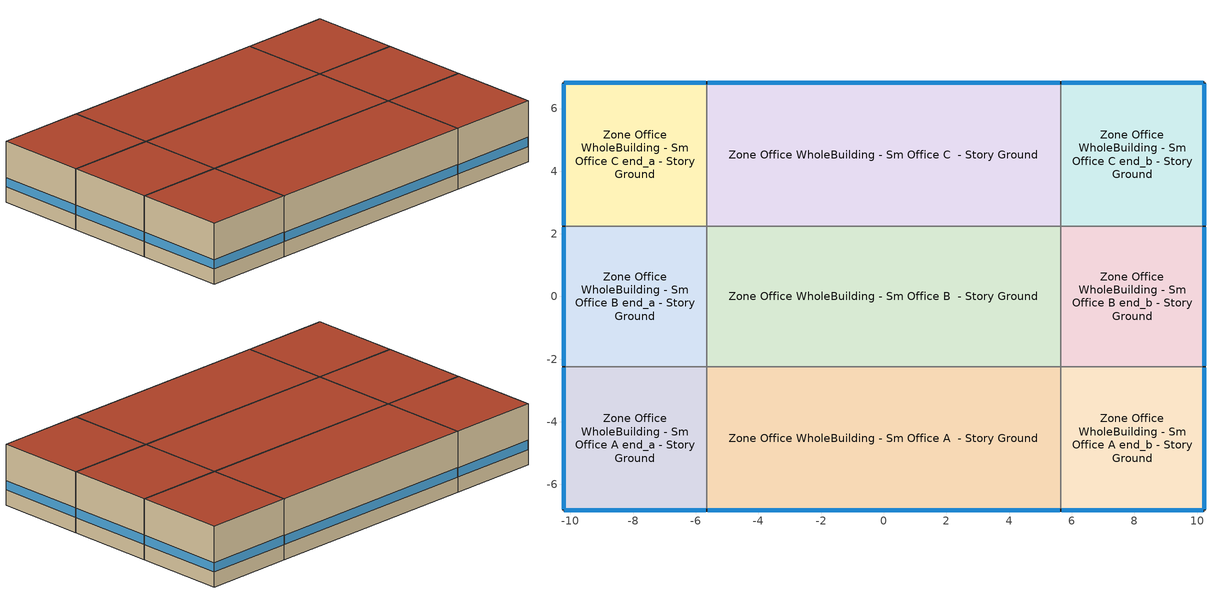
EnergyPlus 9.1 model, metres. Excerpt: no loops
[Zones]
Zone Office WholeBuilding - Sm Office A  - Story Ground
 floor ground (Typical Insulated Carpeted 6in Slab Floor): -5.65,-6.82 -5.65,-2.24 5.65,-2.24 5.65,-6.82 z0
 wall outside (Typical Insulated Exterior Mass Wall R-8.13): -5.65,-6.82 5.65,-6.82 z0:3.05
 wall to Zone Office WholeBuilding - Sm Office A end_a - Story Ground (Typical Interior Wall): -5.65,-2.24 -5.65,-6.82 z0:3.05
 wall to Zone Office WholeBuilding - Sm Office B  - Story Ground (Typical Interior Wall): 5.65,-2.24 -5.65,-2.24 z0:3.05
 wall to Zone Office WholeBuilding - Sm Office A end_b - Story Ground (Typical Interior Wall): 5.65,-6.82 5.65,-2.24 z0:3.05
 window (U 0.57 SHGC 0.49 Dbl Blue 6mm/6mm Air): -5.63,-6.82 5.63,-6.82 z0.76:1.22
 roof outside (Typical IEAD Roof R-15.87): 5.65,-6.82 5.65,-2.24 -5.65,-2.24 -5.65,-6.82 z3.05
Zone Office WholeBuilding - Sm Office A end_a - Story Ground
 floor ground (Typical Insulated Carpeted 6in Slab Floor): -10.22,-6.82 -10.22,-2.24 -5.65,-2.24 -5.65,-6.82 z0
 wall outside (Typical Insulated Exterior Mass Wall R-8.13): -10.22,-2.24 -10.22,-6.82 -5.65,-6.82 z0:3.05
 wall to Zone Office WholeBuilding - Sm Office B end_a - Story Ground (Typical Interior Wall): -5.65,-2.24 -10.22,-2.24 z0:3.05
 window (U 0.57 SHGC 0.49 Dbl Blue 6mm/6mm Air): -10.22,-2.27 -10.22,-6.79 / -10.2,-6.82 -5.68,-6.82 z0.76:1.22
 roof outside (Typical IEAD Roof R-15.87): -5.65,-6.82 -5.65,-2.24 -10.22,-2.24 -10.22,-6.82 z3.05
Zone Office WholeBuilding - Sm Office A end_b - Story Ground
 floor ground (Typical Insulated Carpeted 6in Slab Floor): 5.65,-6.82 5.65,-2.24 10.22,-2.24 10.22,-6.82 z0
 wall outside (Typical Insulated Exterior Mass Wall R-8.13): 5.65,-6.82 10.22,-6.82 10.22,-2.24 z0:3.05
 wall to Zone Office WholeBuilding - Sm Office B end_b - Story Ground (Typical Interior Wall): 10.22,-2.24 5.65,-2.24 z0:3.05
 window (U 0.57 SHGC 0.49 Dbl Blue 6mm/6mm Air): 10.22,-6.79 10.22,-2.27 / 5.68,-6.82 10.2,-6.82 z0.76:1.22
 roof outside (Typical IEAD Roof R-15.87): 10.22,-6.82 10.22,-2.24 5.65,-2.24 5.65,-6.82 z3.05
Zone Office WholeBuilding - Sm Office B  - Story Ground
 floor ground (Typical Insulated Carpeted 6in Slab Floor): -5.65,-2.24 -5.65,2.24 5.65,2.24 5.65,-2.24 z0
 wall to Zone Office WholeBuilding - Sm Office B end_a - Story Ground (Typical Interior Wall): -5.65,2.24 -5.65,-2.24 z0:3.05
 wall to Zone Office WholeBuilding - Sm Office C  - Story Ground (Typical Interior Wall): 5.65,2.24 -5.65,2.24 z0:3.05
 wall to Zone Office WholeBuilding - Sm Office B end_b - Story Ground (Typical Interior Wall): 5.65,-2.24 5.65,2.24 z0:3.05
 roof outside (Typical IEAD Roof R-15.87): 5.65,-2.24 5.65,2.24 -5.65,2.24 -5.65,-2.24 z3.05
Zone Office WholeBuilding - Sm Office B end_a - Story Ground
 floor ground (Typical Insulated Carpeted 6in Slab Floor): -10.22,-2.24 -10.22,2.24 -5.65,2.24 -5.65,-2.24 z0
 wall outside (Typical Insulated Exterior Mass Wall R-8.13): -10.22,2.24 -10.22,-2.24 z0:3.05
 wall to Zone Office WholeBuilding - Sm Office C end_a - Story Ground (Typical Interior Wall): -5.65,2.24 -10.22,2.24 z0:3.05
 window (U 0.57 SHGC 0.49 Dbl Blue 6mm/6mm Air): -10.22,2.22 -10.22,-2.22 z0.76:1.22
 roof outside (Typical IEAD Roof R-15.87): -5.65,-2.24 -5.65,2.24 -10.22,2.24 -10.22,-2.24 z3.05
Zone Office WholeBuilding - Sm Office B end_b - Story Ground
 floor ground (Typical Insulated Carpeted 6in Slab Floor): 5.65,-2.24 5.65,2.24 10.22,2.24 10.22,-2.24 z0
 wall outside (Typical Insulated Exterior Mass Wall R-8.13): 10.22,-2.24 10.22,2.24 z0:3.05
 wall to Zone Office WholeBuilding - Sm Office C end_b - Story Ground (Typical Interior Wall): 10.22,2.24 5.65,2.24 z0:3.05
 window (U 0.57 SHGC 0.49 Dbl Blue 6mm/6mm Air): 10.22,-2.22 10.22,2.22 z0.76:1.22
 roof outside (Typical IEAD Roof R-15.87): 10.22,-2.24 10.22,2.24 5.65,2.24 5.65,-2.24 z3.05
Zone Office WholeBuilding - Sm Office C  - Story Ground
 floor ground (Typical Insulated Carpeted 6in Slab Floor): -5.65,2.24 -5.65,6.82 5.65,6.82 5.65,2.24 z0
 wall outside (Typical Insulated Exterior Mass Wall R-8.13): 5.65,6.82 -5.65,6.82 z0:3.05
 wall to Zone Office WholeBuilding - Sm Office C end_a - Story Ground (Typical Interior Wall): -5.65,6.82 -5.65,2.24 z0:3.05
 wall to Zone Office WholeBuilding - Sm Office C end_b - Story Ground (Typical Interior Wall): 5.65,2.24 5.65,6.82 z0:3.05
 window (U 0.57 SHGC 0.49 Dbl Blue 6mm/6mm Air): 5.63,6.82 -5.63,6.82 z0.76:1.22
 roof outside (Typical IEAD Roof R-15.87): 5.65,2.24 5.65,6.82 -5.65,6.82 -5.65,2.24 z3.05
Zone Office WholeBuilding - Sm Office C end_a - Story Ground
 floor ground (Typical Insulated Carpeted 6in Slab Floor): -10.22,2.24 -10.22,6.82 -5.65,6.82 -5.65,2.24 z0
 wall outside (Typical Insulated Exterior Mass Wall R-8.13): -5.65,6.82 -10.22,6.82 -10.22,2.24 z0:3.05
 window (U 0.57 SHGC 0.49 Dbl Blue 6mm/6mm Air): -10.22,6.79 -10.22,2.27 / -5.68,6.82 -10.2,6.82 z0.76:1.22
 roof outside (Typical IEAD Roof R-15.87): -5.65,2.24 -5.65,6.82 -10.22,6.82 -10.22,2.24 z3.05
Zone Office WholeBuilding - Sm Office C end_b - Story Ground
 floor ground (Typical Insulated Carpeted 6in Slab Floor): 5.65,2.24 5.65,6.82 10.22,6.82 10.22,2.24 z0
 wall outside (Typical Insulated Exterior Mass Wall R-8.13): 10.22,2.24 10.22,6.82 5.65,6.82 z0:3.05
 window (U 0.57 SHGC 0.49 Dbl Blue 6mm/6mm Air): 10.2,6.82 5.68,6.82 / 10.22,2.27 10.22,6.79 z0.76:1.22
 roof outside (Typical IEAD Roof R-15.87): 10.22,2.24 10.22,6.82 5.65,6.82 5.65,2.24 z3.05
[Building]
90.1-2004|SmallOffice: Terrain=City
[Site:Location]
Denver Centennial  Golden   Nr_CO_USA: Latitude {deg}=39.74; Longitude {deg}=-105.18; Time Zone {hr}=-7; Elevation {m}=1829
[Site:GroundTemperature:BuildingSurface]
19.527, 19.502, 19.536, 19.598, 20.002, 21.64, 22.225, 22.375, 21.449, 20.121, 19.802, 19.633
[Site:WaterMainsTemperature]
Calculation Method=Correlation; Annual Average Outdoor Air Temperature {C}=9.7; Maximum Difference In Monthly Average Outdoor Air Temperatures {deltaC}=22.8
[SizingPeriod:DesignDay] Day of Month=21; Dry-Bulb Temperature Range Modifier Type=DefaultMultipliers; Humidity Condition Type=Wetbulb; Barometric Pressure {Pa}=81198; Rain Indicator=No; Snow Indicator=No; Daylight Saving Time Indicator=No
Name | Month | Day Type | Maximum Dry-Bulb Temperature {C} | Daily Dry-Bulb Temperature Range {deltaC} | Wetbulb or DewPoint at Maximum Dry-Bulb {C} | Wind Speed {m/s} | Wind Direction {deg} | Solar Model Indicator | ASHRAE Clear Sky Optical Depth for Beam Irradiance (taub) | ASHRAE Clear Sky Optical Depth for Diffuse Irradiance (taud) | Sky Clearness
Denver Centennial  Golden   N Ann Clg .4% Condns DB=>MWB 1 | 7 | SummerDesignDay | 33 | 15.2 | 15.7 | 4.9 | 0 | ASHRAETau | 0.424 | 2.025
Denver Centennial  Golden   N Ann Clg .4% Condns WB=>MDB 1 | 7 | SummerDesignDay | 27.3 | 15.2 | 18.4 | 4.9 | 0 | ASHRAETau | 0.424 | 2.025
Denver Centennial  Golden   N Ann Htg 99.6% Condns DB 1 | 12 | WinterDesignDay | -18.8 | 0 | -18.8 | 3 | 340 | ASHRAEClearSky |  |  | 0
[Material] Thermal Absorptance=0.9
Name | Roughness | Thickness {m} | Conductivity {W/m-K} | Density {kg/m3} | Specific Heat {J/kg-K} | Solar Absorptance | Visible Absorptance
1/2IN Gypsum | Smooth | 0.0127 | 0.16 | 784.9 | 830 | 0.4 | 0.4
1IN Stucco | Smooth | 0.0253 | 0.6918 | 1858 | 837 | 0.7 | 0.92
6 in. Normalweight Concrete Floor | MediumRough | 0.1524 | 2.31 | 2322 | 832 | 0.7 | 0.7
8IN CONCRETE HW RefBldg | Rough | 0.2032 | 1.311 | 2240 | 836.8 | 0.7 | 0.7
G01 13mm gypsum board | Smooth | 0.0127 | 0.160031 | 800.001 | 1090.73 | 0.7 | 0.5
Metal Roof Surface | Smooth | 0.0008 | 45.28 | 7824 | 500 | 0.7 | 0.7
Roof Membrane | VeryRough | 0.0095 | 0.16 | 1121.29 | 1460 | 0.7 | 0.7
Std Wood 6inch 1 | MediumSmooth | 0.15 | 0.12 | 540 | 1210 | 0.7 | 0.7
[Material:NoMass] Roughness=Smooth; Thermal Absorptance=0.9; Solar Absorptance=0.7
Name | Thermal Resistance {m2-K/W} | Visible Absorptance
Typical Carpet Pad | 0.21648 | 0.8
Typical Insulation R-14.76 | 2.59864 | 0.7
Typical Insulation R-5.74 | 1.01115 | 0.7
[WindowMaterial:Gas]
AIR 6MM: Gas Type=Air; Thickness {m}=0.0063
[WindowMaterial:Glazing] Optical Data Type=SpectralAverage; Thickness {m}=0.006; Infrared Transmittance at Normal Incidence=0; Front Side Infrared Hemispherical Emissivity=0.84; Back Side Infrared Hemispherical Emissivity=0.84; Conductivity {W/m-K}=0.9; Dirt Correction Factor for Solar and Visible Transmittance=1; Solar Diffusing=No
Name | Solar Transmittance at Normal Incidence | Front Side Solar Reflectance at Normal Incidence | Back Side Solar Reflectance at Normal Incidence | Visible Transmittance at Normal Incidence | Front Side Visible Reflectance at Normal Incidence | Back Side Visible Reflectance at Normal Incidence
BLUE 6MM | 0.48 | 0.05 | 0.05 | 0.57 | 0.06 | 0.06
CLEAR 6MM | 0.775 | 0.071 | 0.071 | 0.881 | 0.08 | 0.08
[Construction]
InteriorFurnishings 1: Std Wood 6inch 1
Typical IEAD Roof R-15.87: Roof Membrane, Typical Insulation R-14.76, Metal Roof Surface
Typical Insulated Carpeted 6in Slab Floor: 6 in. Normalweight Concrete Floor, Typical Carpet Pad
Typical Insulated Exterior Mass Wall R-8.13: 1IN Stucco, 8IN CONCRETE HW RefBldg, Typical Insulation R-5.74, 1/2IN Gypsum
Typical Interior Wall: G01 13mm gypsum board, G01 13mm gypsum board
U 0.57 SHGC 0.49 Dbl Blue 6mm/6mm Air: BLUE 6MM, AIR 6MM, CLEAR 6MM
[Zone] Multiplier=1
Zone Office WholeBuilding - Sm Office A  - Story Ground; Zone Office WholeBuilding - Sm Office A end_a - Story Ground; Zone Office WholeBuilding - Sm Office A end_b - Story Ground; Zone Office WholeBuilding - Sm Office B  - Story Ground; Zone Office WholeBuilding - Sm Office B end_a - Story Ground; Zone Office WholeBuilding - Sm Office B end_b - Story Ground; Zone Office WholeBuilding - Sm Office C  - Story Ground; Zone Office WholeBuilding - Sm Office C end_a - Story Ground; Zone Office WholeBuilding - Sm Office C end_b - Story Ground
[InternalMass] Construction=InteriorFurnishings 1
Name | Zone | Surface Area {m2}
Office WholeBuilding - Sm Office A  - Story Ground Mass | Zone Office WholeBuilding - Sm Office A  - Story Ground | 103.351
Office WholeBuilding - Sm Office A end_a - Story Ground Mass | Zone Office WholeBuilding - Sm Office A end_a - Story Ground | 41.8064
Office WholeBuilding - Sm Office A end_b - Story Ground Mass | Zone Office WholeBuilding - Sm Office A end_b - Story Ground | 41.8064
Office WholeBuilding - Sm Office B  - Story Ground Mass | Zone Office WholeBuilding - Sm Office B  - Story Ground | 101.431
Office WholeBuilding - Sm Office B end_a - Story Ground Mass | Zone Office WholeBuilding - Sm Office B end_a - Story Ground | 41.0298
Office WholeBuilding - Sm Office B end_b - Story Ground Mass | Zone Office WholeBuilding - Sm Office B end_b - Story Ground | 41.0298
Office WholeBuilding - Sm Office C  - Story Ground Mass | Zone Office WholeBuilding - Sm Office C  - Story Ground | 103.351
Office WholeBuilding - Sm Office C end_a - Story Ground Mass | Zone Office WholeBuilding - Sm Office C end_a - Story Ground | 41.8064
Office WholeBuilding - Sm Office C end_b - Story Ground Mass | Zone Office WholeBuilding - Sm Office C end_b - Story Ground | 41.8064
[ZoneInfiltration:DesignFlowRate] Schedule=Always On Discrete; Design Flow Rate Calculation Method=Flow/ExteriorArea; Constant Term Coefficient=0; Temperature Term Coefficient=0; Velocity Term Coefficient=0.224; Velocity Squared Term Coefficient=0
Name | Zone or ZoneList | Flow per Exterior Surface Area {m3/s-m2}
Office WholeBuilding - Sm Office A  - Story Ground Infiltration | Zone Office WholeBuilding - Sm Office A  - Story Ground | 0.000410093
Office WholeBuilding - Sm Office A end_a - Story Ground Infiltration | Zone Office WholeBuilding - Sm Office A end_a - Story Ground | 0.000585847
Office WholeBuilding - Sm Office A end_b - Story Ground Infiltration | Zone Office WholeBuilding - Sm Office A end_b - Story Ground | 0.000585847
Office WholeBuilding - Sm Office B end_a - Story Ground Infiltration | Zone Office WholeBuilding - Sm Office B end_a - Story Ground | 0.000410093
Office WholeBuilding - Sm Office B end_b - Story Ground Infiltration | Zone Office WholeBuilding - Sm Office B end_b - Story Ground | 0.000410093
Office WholeBuilding - Sm Office C  - Story Ground Infiltration | Zone Office WholeBuilding - Sm Office C  - Story Ground | 0.000410093
Office WholeBuilding - Sm Office C end_a - Story Ground Infiltration | Zone Office WholeBuilding - Sm Office C end_a - Story Ground | 0.000585847
Office WholeBuilding - Sm Office C end_b - Story Ground Infiltration | Zone Office WholeBuilding - Sm Office C end_b - Story Ground | 0.000585847
[AvailabilityManager:NightCycle] Applicability Schedule=Always On Discrete; Control Type=CycleOnAny; Thermostat Tolerance {deltaC}=1; Cycling Run Time Control Type=FixedRunTime; Cycling Run Time {s}=1800
Name | Fan Schedule
Availability Manager Night Cycle 2 | Zone Office WholeBuilding - Sm Office A  - Story Ground PSZ-AC Occ Sch
Availability Manager Night Cycle 5 | Zone Office WholeBuilding - Sm Office A end_a - Story Ground PSZ-AC Occ Sch
Availability Manager Night Cycle 3 | Zone Office WholeBuilding - Sm Office A end_b - Story Ground PSZ-AC Occ Sch
Availability Manager Night Cycle 4 | Zone Office WholeBuilding - Sm Office B  - Story Ground PSZ-AC Occ Sch
Availability Manager Night Cycle 1 | Zone Office WholeBuilding - Sm Office B end_a - Story Ground PSZ-AC Occ Sch
Availability Manager Night Cycle 6 | Zone Office WholeBuilding - Sm Office B end_b - Story Ground PSZ-AC Occ Sch
Availability Manager Night Cycle 7 | Zone Office WholeBuilding - Sm Office C  - Story Ground PSZ-AC Occ Sch
Availability Manager Night Cycle 8 | Zone Office WholeBuilding - Sm Office C end_a - Story Ground PSZ-AC Occ Sch
Availability Manager Night Cycle 9 | Zone Office WholeBuilding - Sm Office C end_b - Story Ground PSZ-AC Occ Sch
[AvailabilityManager:Scheduled] Schedule=Always On Discrete
Zone Office WholeBuilding - Sm Office A  - Story Ground PSZ-AC OA System Availability Manager; Zone Office WholeBuilding - Sm Office A end_a - Story Ground PSZ-AC OA System Availability Manager; Zone Office WholeBuilding - Sm Office A end_b - Story Ground PSZ-AC OA System Availability Manager; Zone Office WholeBuilding - Sm Office B  - Story Ground PSZ-AC OA System Availability Manager; Zone Office WholeBuilding - Sm Office B end_a - Story Ground PSZ-AC OA System Availability Manager; Zone Office WholeBuilding - Sm Office B end_b - Story Ground PSZ-AC OA System Availability Manager; Zone Office WholeBuilding - Sm Office C  - Story Ground PSZ-AC OA System Availability Manager; Zone Office WholeBuilding - Sm Office C end_a - Story Ground PSZ-AC OA System Availability Manager; Zone Office WholeBuilding - Sm Office C end_b - Story Ground PSZ-AC OA System Availability Manager
[Exterior:Lights] Control Option=AstronomicalClock
Name | Schedule | Design Level {W}
Building Facades | Schedule Ruleset 1 | 447.214
Main Entries | Always On Discrete | 240
Other Doors | Always On Discrete | 48
Parking Areas and Drives | Always On Discrete | 729
[UtilityCost:Tariff]
Name | Output Meter | Conversion Factor Choice | Demand Window Length | Monthly Charge or Variable | Energy Conversion Factor
Electricity Tariff | ElectricityPurchased:Facility | kWh | Day | 120
Gas Tariff | Gas:Facility | Therm | Day | 50
Water Tariff | Water:Facility | UserDefined |  | 0 | 1
DistrictHeating Tariff | DistrictHeating:Facility | Therm | Day | 0
DistrictCooling Tariff | DistrictCooling:Facility | Therm | Day | 0
[UtilityCost:Charge:Simple] Season=Annual
Name | Utility Cost Charge Simple | Tariff | Source Variable | Category Variable | Cost per Unit Value or Variable
 | ElectricityTariffEnergyCharge | Electricity Tariff | totalEnergy | EnergyCharges | 0.12
 | ElectricityTariffDemandCharge | Electricity Tariff | totalDemand | DemandCharges | 12
 | GasTariffEnergyCharge | Gas Tariff | totalEnergy | EnergyCharges | 0.5
 | WaterTariffEnergyCharge | Water Tariff | totalEnergy | EnergyCharges | 1.32086
 | DistrictHeatingTariffEnergyCharge | DistrictHeating Tariff | totalEnergy | EnergyCharges | 0.2
 | DistrictCoolingTariffEnergyCharge | DistrictCooling Tariff | totalEnergy | EnergyCharges | 0.2
[Schedule:Day:Interval]
Schedule Day 11: No, 06:00, 0, 24:00, 1
Zone Office WholeBuilding - Sm Office A  - Story Ground PSZ-AC Occ Sch Default; Zone Office WholeBuilding - Sm Office A  - Story Ground PSZ-AC Occ Sch Friday; Zone Office WholeBuilding - Sm Office A end_a - Story Ground PSZ-AC Occ Sch Default; Zone Office WholeBuilding - Sm Office A end_a - Story Ground PSZ-AC Occ Sch Friday; Zone Office WholeBuilding - Sm Office A end_b - Story Ground PSZ-AC Occ Sch Default; Zone Office WholeBuilding - Sm Office A end_b - Story Ground PSZ-AC Occ Sch Friday; Zone Office WholeBuilding - Sm Office B  - Story Ground PSZ-AC Occ Sch Default; Zone Office WholeBuilding - Sm Office B  - Story Ground PSZ-AC Occ Sch Friday; Zone Office WholeBuilding - Sm Office B end_a - Story Ground PSZ-AC Occ Sch Default; Zone Office WholeBuilding - Sm Office B end_a - Story Ground PSZ-AC Occ Sch Friday; Zone Office WholeBuilding - Sm Office B end_b - Story Ground PSZ-AC Occ Sch Default; Zone Office WholeBuilding - Sm Office B end_b - Story Ground PSZ-AC Occ Sch Friday; Zone Office WholeBuilding - Sm Office C  - Story Ground PSZ-AC Occ Sch Default; Zone Office WholeBuilding - Sm Office C  - Story Ground PSZ-AC Occ Sch Friday; Zone Office WholeBuilding - Sm Office C end_a - Story Ground PSZ-AC Occ Sch Default; Zone Office WholeBuilding - Sm Office C end_a - Story Ground PSZ-AC Occ Sch Friday; Zone Office WholeBuilding - Sm Office C end_b - Story Ground PSZ-AC Occ Sch Default; Zone Office WholeBuilding - Sm Office C end_b - Story Ground PSZ-AC Occ Sch Friday: No, 07:00, 0, 18:00, 1, 24:00, 0
Zone Office WholeBuilding - Sm Office A  - Story Ground PSZ-AC Occ Sch Summer Design Day; Zone Office WholeBuilding - Sm Office A  - Story Ground PSZ-AC Occ Sch Winter Design Day; Zone Office WholeBuilding - Sm Office A end_a - Story Ground PSZ-AC Occ Sch Summer Design Day; Zone Office WholeBuilding - Sm Office A end_a - Story Ground PSZ-AC Occ Sch Winter Design Day; Zone Office WholeBuilding - Sm Office A end_b - Story Ground PSZ-AC Occ Sch Summer Design Day; Zone Office WholeBuilding - Sm Office A end_b - Story Ground PSZ-AC Occ Sch Winter Design Day; Zone Office WholeBuilding - Sm Office B  - Story Ground PSZ-AC Occ Sch Summer Design Day; Zone Office WholeBuilding - Sm Office B  - Story Ground PSZ-AC Occ Sch Winter Design Day; Zone Office WholeBuilding - Sm Office B end_a - Story Ground PSZ-AC Occ Sch Summer Design Day; Zone Office WholeBuilding - Sm Office B end_a - Story Ground PSZ-AC Occ Sch Winter Design Day; Zone Office WholeBuilding - Sm Office B end_b - Story Ground PSZ-AC Occ Sch Summer Design Day; Zone Office WholeBuilding - Sm Office B end_b - Story Ground PSZ-AC Occ Sch Winter Design Day; Zone Office WholeBuilding - Sm Office C  - Story Ground PSZ-AC Occ Sch Summer Design Day; Zone Office WholeBuilding - Sm Office C  - Story Ground PSZ-AC Occ Sch Winter Design Day; Zone Office WholeBuilding - Sm Office C end_a - Story Ground PSZ-AC Occ Sch Summer Design Day; Zone Office WholeBuilding - Sm Office C end_a - Story Ground PSZ-AC Occ Sch Winter Design Day; Zone Office WholeBuilding - Sm Office C end_b - Story Ground PSZ-AC Occ Sch Summer Design Day; Zone Office WholeBuilding - Sm Office C end_b - Story Ground PSZ-AC Occ Sch Winter Design Day: No, 24:00, 1
Zone Office WholeBuilding - Sm Office A  - Story Ground PSZ-AC Occ Sch Sunday; Zone Office WholeBuilding - Sm Office A end_a - Story Ground PSZ-AC Occ Sch Sunday; Zone Office WholeBuilding - Sm Office A end_b - Story Ground PSZ-AC Occ Sch Sunday; Zone Office WholeBuilding - Sm Office B  - Story Ground PSZ-AC Occ Sch Sunday; Zone Office WholeBuilding - Sm Office B end_a - Story Ground PSZ-AC Occ Sch Sunday; Zone Office WholeBuilding - Sm Office B end_b - Story Ground PSZ-AC Occ Sch Sunday; Zone Office WholeBuilding - Sm Office C  - Story Ground PSZ-AC Occ Sch Sunday; Zone Office WholeBuilding - Sm Office C end_a - Story Ground PSZ-AC Occ Sch Sunday; Zone Office WholeBuilding - Sm Office C end_b - Story Ground PSZ-AC Occ Sch Sunday: No, 24:00, 0
[Schedule:Week:Daily]
Schedule Ruleset 1 Week Rule - Jan1-Dec31: Schedule Day 11, Schedule Day 11, Schedule Day 11, Schedule Day 11, Schedule Day 11, Schedule Day 11, Schedule Day 11, Schedule Day 11, Schedule Day 11, Schedule Day 11, Schedule Day 11, Schedule Day 11
Zone Office WholeBuilding - Sm Office A  - Story Ground PSZ-AC Occ Sch Week Rule - Jan1-Dec31: Zone Office WholeBuilding - Sm Office A  - Story Ground PSZ-AC Occ Sch Sunday, Zone Office WholeBuilding - Sm Office A  - Story Ground PSZ-AC Occ Sch Default, Zone Office WholeBuilding - Sm Office A  - Story Ground PSZ-AC Occ Sch Friday, Zone Office WholeBuilding - Sm Office A  - Story Ground PSZ-AC Occ Sch Friday, Zone Office WholeBuilding - Sm Office A  - Story Ground PSZ-AC Occ Sch Friday, Zone Office WholeBuilding - Sm Office A  - Story Ground PSZ-AC Occ Sch Friday, Zone Office WholeBuilding - Sm Office A  - Story Ground PSZ-AC Occ Sch Sunday, Zone Office WholeBuilding - Sm Office A  - Story Ground PSZ-AC Occ Sch Default, Zone Office WholeBuilding - Sm Office A  - Story Ground PSZ-AC Occ Sch Summer Design Day, Zone Office WholeBuilding - Sm Office A  - Story Ground PSZ-AC Occ Sch Winter Design Day, Zone Office WholeBuilding - Sm Office A  - Story Ground PSZ-AC Occ Sch Default, Zone Office WholeBuilding - Sm Office A  - Story Ground PSZ-AC Occ Sch Default
Zone Office WholeBuilding - Sm Office A end_a - Story Ground PSZ-AC Occ Sch Week Rule - Jan1-Dec31: Zone Office WholeBuilding - Sm Office A end_a - Story Ground PSZ-AC Occ Sch Sunday, Zone Office WholeBuilding - Sm Office A end_a - Story Ground PSZ-AC Occ Sch Default, Zone Office WholeBuilding - Sm Office A end_a - Story Ground PSZ-AC Occ Sch Friday, Zone Office WholeBuilding - Sm Office A end_a - Story Ground PSZ-AC Occ Sch Friday, Zone Office WholeBuilding - Sm Office A end_a - Story Ground PSZ-AC Occ Sch Friday, Zone Office WholeBuilding - Sm Office A end_a - Story Ground PSZ-AC Occ Sch Friday, Zone Office WholeBuilding - Sm Office A end_a - Story Ground PSZ-AC Occ Sch Sunday, Zone Office WholeBuilding - Sm Office A end_a - Story Ground PSZ-AC Occ Sch Default, Zone Office WholeBuilding - Sm Office A end_a - Story Ground PSZ-AC Occ Sch Summer Design Day, Zone Office WholeBuilding - Sm Office A end_a - Story Ground PSZ-AC Occ Sch Winter Design Day, Zone Office WholeBuilding - Sm Office A end_a - Story Ground PSZ-AC Occ Sch Default, Zone Office WholeBuilding - Sm Office A end_a - Story Ground PSZ-AC Occ Sch Default
Zone Office WholeBuilding - Sm Office A end_b - Story Ground PSZ-AC Occ Sch Week Rule - Jan1-Dec31: Zone Office WholeBuilding - Sm Office A end_b - Story Ground PSZ-AC Occ Sch Sunday, Zone Office WholeBuilding - Sm Office A end_b - Story Ground PSZ-AC Occ Sch Default, Zone Office WholeBuilding - Sm Office A end_b - Story Ground PSZ-AC Occ Sch Friday, Zone Office WholeBuilding - Sm Office A end_b - Story Ground PSZ-AC Occ Sch Friday, Zone Office WholeBuilding - Sm Office A end_b - Story Ground PSZ-AC Occ Sch Friday, Zone Office WholeBuilding - Sm Office A end_b - Story Ground PSZ-AC Occ Sch Friday, Zone Office WholeBuilding - Sm Office A end_b - Story Ground PSZ-AC Occ Sch Sunday, Zone Office WholeBuilding - Sm Office A end_b - Story Ground PSZ-AC Occ Sch Default, Zone Office WholeBuilding - Sm Office A end_b - Story Ground PSZ-AC Occ Sch Summer Design Day, Zone Office WholeBuilding - Sm Office A end_b - Story Ground PSZ-AC Occ Sch Winter Design Day, Zone Office WholeBuilding - Sm Office A end_b - Story Ground PSZ-AC Occ Sch Default, Zone Office WholeBuilding - Sm Office A end_b - Story Ground PSZ-AC Occ Sch Default
Zone Office WholeBuilding - Sm Office B  - Story Ground PSZ-AC Occ Sch Week Rule - Jan1-Dec31: Zone Office WholeBuilding - Sm Office B  - Story Ground PSZ-AC Occ Sch Sunday, Zone Office WholeBuilding - Sm Office B  - Story Ground PSZ-AC Occ Sch Default, Zone Office WholeBuilding - Sm Office B  - Story Ground PSZ-AC Occ Sch Friday, Zone Office WholeBuilding - Sm Office B  - Story Ground PSZ-AC Occ Sch Friday, Zone Office WholeBuilding - Sm Office B  - Story Ground PSZ-AC Occ Sch Friday, Zone Office WholeBuilding - Sm Office B  - Story Ground PSZ-AC Occ Sch Friday, Zone Office WholeBuilding - Sm Office B  - Story Ground PSZ-AC Occ Sch Sunday, Zone Office WholeBuilding - Sm Office B  - Story Ground PSZ-AC Occ Sch Default, Zone Office WholeBuilding - Sm Office B  - Story Ground PSZ-AC Occ Sch Summer Design Day, Zone Office WholeBuilding - Sm Office B  - Story Ground PSZ-AC Occ Sch Winter Design Day, Zone Office WholeBuilding - Sm Office B  - Story Ground PSZ-AC Occ Sch Default, Zone Office WholeBuilding - Sm Office B  - Story Ground PSZ-AC Occ Sch Default
Zone Office WholeBuilding - Sm Office B end_a - Story Ground PSZ-AC Occ Sch Week Rule - Jan1-Dec31: Zone Office WholeBuilding - Sm Office B end_a - Story Ground PSZ-AC Occ Sch Sunday, Zone Office WholeBuilding - Sm Office B end_a - Story Ground PSZ-AC Occ Sch Default, Zone Office WholeBuilding - Sm Office B end_a - Story Ground PSZ-AC Occ Sch Friday, Zone Office WholeBuilding - Sm Office B end_a - Story Ground PSZ-AC Occ Sch Friday, Zone Office WholeBuilding - Sm Office B end_a - Story Ground PSZ-AC Occ Sch Friday, Zone Office WholeBuilding - Sm Office B end_a - Story Ground PSZ-AC Occ Sch Friday, Zone Office WholeBuilding - Sm Office B end_a - Story Ground PSZ-AC Occ Sch Sunday, Zone Office WholeBuilding - Sm Office B end_a - Story Ground PSZ-AC Occ Sch Default, Zone Office WholeBuilding - Sm Office B end_a - Story Ground PSZ-AC Occ Sch Summer Design Day, Zone Office WholeBuilding - Sm Office B end_a - Story Ground PSZ-AC Occ Sch Winter Design Day, Zone Office WholeBuilding - Sm Office B end_a - Story Ground PSZ-AC Occ Sch Default, Zone Office WholeBuilding - Sm Office B end_a - Story Ground PSZ-AC Occ Sch Default
Zone Office WholeBuilding - Sm Office B end_b - Story Ground PSZ-AC Occ Sch Week Rule - Jan1-Dec31: Zone Office WholeBuilding - Sm Office B end_b - Story Ground PSZ-AC Occ Sch Sunday, Zone Office WholeBuilding - Sm Office B end_b - Story Ground PSZ-AC Occ Sch Default, Zone Office WholeBuilding - Sm Office B end_b - Story Ground PSZ-AC Occ Sch Friday, Zone Office WholeBuilding - Sm Office B end_b - Story Ground PSZ-AC Occ Sch Friday, Zone Office WholeBuilding - Sm Office B end_b - Story Ground PSZ-AC Occ Sch Friday, Zone Office WholeBuilding - Sm Office B end_b - Story Ground PSZ-AC Occ Sch Friday, Zone Office WholeBuilding - Sm Office B end_b - Story Ground PSZ-AC Occ Sch Sunday, Zone Office WholeBuilding - Sm Office B end_b - Story Ground PSZ-AC Occ Sch Default, Zone Office WholeBuilding - Sm Office B end_b - Story Ground PSZ-AC Occ Sch Summer Design Day, Zone Office WholeBuilding - Sm Office B end_b - Story Ground PSZ-AC Occ Sch Winter Design Day, Zone Office WholeBuilding - Sm Office B end_b - Story Ground PSZ-AC Occ Sch Default, Zone Office WholeBuilding - Sm Office B end_b - Story Ground PSZ-AC Occ Sch Default
Zone Office WholeBuilding - Sm Office C  - Story Ground PSZ-AC Occ Sch Week Rule - Jan1-Dec31: Zone Office WholeBuilding - Sm Office C  - Story Ground PSZ-AC Occ Sch Sunday, Zone Office WholeBuilding - Sm Office C  - Story Ground PSZ-AC Occ Sch Default, Zone Office WholeBuilding - Sm Office C  - Story Ground PSZ-AC Occ Sch Friday, Zone Office WholeBuilding - Sm Office C  - Story Ground PSZ-AC Occ Sch Friday, Zone Office WholeBuilding - Sm Office C  - Story Ground PSZ-AC Occ Sch Friday, Zone Office WholeBuilding - Sm Office C  - Story Ground PSZ-AC Occ Sch Friday, Zone Office WholeBuilding - Sm Office C  - Story Ground PSZ-AC Occ Sch Sunday, Zone Office WholeBuilding - Sm Office C  - Story Ground PSZ-AC Occ Sch Default, Zone Office WholeBuilding - Sm Office C  - Story Ground PSZ-AC Occ Sch Summer Design Day, Zone Office WholeBuilding - Sm Office C  - Story Ground PSZ-AC Occ Sch Winter Design Day, Zone Office WholeBuilding - Sm Office C  - Story Ground PSZ-AC Occ Sch Default, Zone Office WholeBuilding - Sm Office C  - Story Ground PSZ-AC Occ Sch Default
Zone Office WholeBuilding - Sm Office C end_a - Story Ground PSZ-AC Occ Sch Week Rule - Jan1-Dec31: Zone Office WholeBuilding - Sm Office C end_a - Story Ground PSZ-AC Occ Sch Sunday, Zone Office WholeBuilding - Sm Office C end_a - Story Ground PSZ-AC Occ Sch Default, Zone Office WholeBuilding - Sm Office C end_a - Story Ground PSZ-AC Occ Sch Friday, Zone Office WholeBuilding - Sm Office C end_a - Story Ground PSZ-AC Occ Sch Friday, Zone Office WholeBuilding - Sm Office C end_a - Story Ground PSZ-AC Occ Sch Friday, Zone Office WholeBuilding - Sm Office C end_a - Story Ground PSZ-AC Occ Sch Friday, Zone Office WholeBuilding - Sm Office C end_a - Story Ground PSZ-AC Occ Sch Sunday, Zone Office WholeBuilding - Sm Office C end_a - Story Ground PSZ-AC Occ Sch Default, Zone Office WholeBuilding - Sm Office C end_a - Story Ground PSZ-AC Occ Sch Summer Design Day, Zone Office WholeBuilding - Sm Office C end_a - Story Ground PSZ-AC Occ Sch Winter Design Day, Zone Office WholeBuilding - Sm Office C end_a - Story Ground PSZ-AC Occ Sch Default, Zone Office WholeBuilding - Sm Office C end_a - Story Ground PSZ-AC Occ Sch Default
Zone Office WholeBuilding - Sm Office C end_b - Story Ground PSZ-AC Occ Sch Week Rule - Jan1-Dec31: Zone Office WholeBuilding - Sm Office C end_b - Story Ground PSZ-AC Occ Sch Sunday, Zone Office WholeBuilding - Sm Office C end_b - Story Ground PSZ-AC Occ Sch Default, Zone Office WholeBuilding - Sm Office C end_b - Story Ground PSZ-AC Occ Sch Friday, Zone Office WholeBuilding - Sm Office C end_b - Story Ground PSZ-AC Occ Sch Friday, Zone Office WholeBuilding - Sm Office C end_b - Story Ground PSZ-AC Occ Sch Friday, Zone Office WholeBuilding - Sm Office C end_b - Story Ground PSZ-AC Occ Sch Friday, Zone Office WholeBuilding - Sm Office C end_b - Story Ground PSZ-AC Occ Sch Sunday, Zone Office WholeBuilding - Sm Office C end_b - Story Ground PSZ-AC Occ Sch Default, Zone Office WholeBuilding - Sm Office C end_b - Story Ground PSZ-AC Occ Sch Summer Design Day, Zone Office WholeBuilding - Sm Office C end_b - Story Ground PSZ-AC Occ Sch Winter Design Day, Zone Office WholeBuilding - Sm Office C end_b - Story Ground PSZ-AC Occ Sch Default, Zone Office WholeBuilding - Sm Office C end_b - Story Ground PSZ-AC Occ Sch Default
[Schedule:Year]
Schedule Ruleset 1: Schedule Ruleset 1 Week Rule - Jan1-Dec31, 1, 1, 12, 31
Zone Office WholeBuilding - Sm Office A  - Story Ground PSZ-AC Occ Sch: Zone Office WholeBuilding - Sm Office A  - Story Ground PSZ-AC Occ Sch Week Rule - Jan1-Dec31, 1, 1, 12, 31
Zone Office WholeBuilding - Sm Office A end_a - Story Ground PSZ-AC Occ Sch: Zone Office WholeBuilding - Sm Office A end_a - Story Ground PSZ-AC Occ Sch Week Rule - Jan1-Dec31, 1, 1, 12, 31
Zone Office WholeBuilding - Sm Office A end_b - Story Ground PSZ-AC Occ Sch: Zone Office WholeBuilding - Sm Office A end_b - Story Ground PSZ-AC Occ Sch Week Rule - Jan1-Dec31, 1, 1, 12, 31
Zone Office WholeBuilding - Sm Office B  - Story Ground PSZ-AC Occ Sch: Zone Office WholeBuilding - Sm Office B  - Story Ground PSZ-AC Occ Sch Week Rule - Jan1-Dec31, 1, 1, 12, 31
Zone Office WholeBuilding - Sm Office B end_a - Story Ground PSZ-AC Occ Sch: Zone Office WholeBuilding - Sm Office B end_a - Story Ground PSZ-AC Occ Sch Week Rule - Jan1-Dec31, 1, 1, 12, 31
Zone Office WholeBuilding - Sm Office B end_b - Story Ground PSZ-AC Occ Sch: Zone Office WholeBuilding - Sm Office B end_b - Story Ground PSZ-AC Occ Sch Week Rule - Jan1-Dec31, 1, 1, 12, 31
Zone Office WholeBuilding - Sm Office C  - Story Ground PSZ-AC Occ Sch: Zone Office WholeBuilding - Sm Office C  - Story Ground PSZ-AC Occ Sch Week Rule - Jan1-Dec31, 1, 1, 12, 31
Zone Office WholeBuilding - Sm Office C end_a - Story Ground PSZ-AC Occ Sch: Zone Office WholeBuilding - Sm Office C end_a - Story Ground PSZ-AC Occ Sch Week Rule - Jan1-Dec31, 1, 1, 12, 31
Zone Office WholeBuilding - Sm Office C end_b - Story Ground PSZ-AC Occ Sch: Zone Office WholeBuilding - Sm Office C end_b - Story Ground PSZ-AC Occ Sch Week Rule - Jan1-Dec31, 1, 1, 12, 31
[Schedule:Constant]
Always On Discrete: Hourly Value=1
